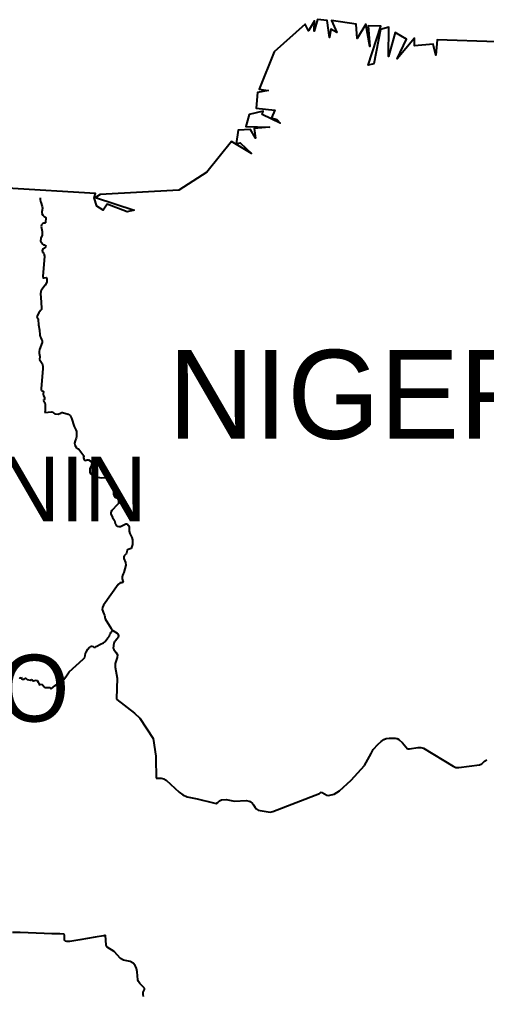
# Model space of a CAD drawing. Header units: metres. Extents: x 0 to 1325, y -1 to 773.
# Drawn here: x 671.54 to 692.54, y 326.76 to 370.66 of the extents above; entities that cross this region are included whole.
import ezdxf
from ezdxf.enums import TextEntityAlignment as Align

# ---------------------------------------------------------------- set-up
doc = ezdxf.new("R2010")
doc.units = ezdxf.units.M

msp = doc.modelspace()

# ---------------------------------------------------------------- linework, layer by layer
at = {"layer": 'CUT'}
msp.add_lwpolyline([(693.01, 369.658), (690.32, 369.748), (690.27, 369.058), (690.15, 369.548), (689.3, 369.468), (689.3, 369.818), (688.53, 368.888), (688.94, 369.768), (688.43, 370.078), (688.13, 368.988), (688.15, 370.308), (687.78, 370.208), (687.47, 368.668), (687.22, 368.608), (687.79, 370.358), (687.22, 370.378), (687.29, 369.438), (687.11, 370.448), (686.72, 369.808), (686.68, 370.448), (685.58, 370.608), (685.81, 370.078), (685.55, 370.228), (685.48, 369.848), (685.38, 370.608), (684.94, 370.658), (684.79, 370.138), (684.81, 370.598), (684.54, 370.148), (684.39, 370.448), (682.99, 369.198), (682.32, 367.528), (682.73, 367.468), (682.24, 367.368), (682.18, 366.678), (683.03, 366.588), (682.87, 366.238), (683.12, 366.158), (683.26, 365.998), (682.46, 366.388), (682.5, 366.538), (681.87, 366.388), (681.72, 365.848), (682.78, 365.818), (682.1, 365.758), (682.15, 365.318), (681.93, 365.718), (681.38, 365.678), (681.28, 365.068), (681.47, 365.118), (681.97, 364.638), (681.07, 365.168), (679.97, 363.788), (678.71, 362.978), (675.17, 362.788), (674.96, 362.658), (676.7, 362.078), (676.39, 362.008), (675.49, 362.358), (675.31, 362.078), (675.02, 362.268), (674.9, 362.638), (674.96, 362.838), (670.99, 363.078)], dxfattribs=at)
at = {"layer": 'SCORE'}
for points in [[(672.47, 362.638), (672.48, 362.558)], [(672.48, 362.558), (672.49, 362.478)], [(672.49, 362.478), (672.51, 362.438)], [(672.51, 362.438), (672.57, 362.248)], [(672.57, 362.248), (672.58, 362.168)], [(672.58, 362.168), (672.55, 362.008)], [(672.55, 362.008), (672.55, 361.938)], [(672.55, 361.938), (672.59, 361.858)], [(672.59, 361.858), (672.66, 361.798)], [(672.66, 361.798), (672.71, 361.768)], [(672.71, 361.768), (672.73, 361.718)], [(672.54, 361.418), (672.52, 361.348)], [(672.52, 361.348), (672.53, 361.268)], [(672.57, 361.458), (672.54, 361.418)], [(672.6, 361.478), (672.57, 361.458)], [(672.64, 361.498), (672.6, 361.478)], [(672.69, 361.498), (672.64, 361.498)], [(672.71, 361.518), (672.69, 361.498)], [(672.73, 361.718), (672.71, 361.548)], [(672.71, 361.548), (672.71, 361.518)], [(672.56, 360.958), (672.51, 360.818)], [(672.53, 361.268), (672.57, 361.118)], [(672.57, 361.118), (672.56, 360.958)], [(672.51, 360.818), (672.49, 360.688)], [(672.49, 360.688), (672.59, 360.548)], [(672.59, 360.548), (672.63, 360.528)], [(672.63, 360.528), (672.68, 360.518)], [(672.68, 360.518), (672.72, 360.498)], [(672.73, 360.458), (672.71, 360.418)], [(672.72, 360.498), (672.73, 360.458)], [(672.58, 360.298), (672.57, 360.258)], [(672.57, 360.258), (672.57, 360.228)], [(672.57, 360.228), (672.59, 360.208)], [(672.61, 360.338), (672.58, 360.298)], [(672.59, 360.208), (672.62, 360.138)], [(672.67, 360.008), (672.59, 359.098)], [(672.71, 360.418), (672.61, 360.338)], [(672.62, 360.138), (672.65, 360.098)], [(672.65, 360.098), (672.66, 360.058)], [(672.66, 360.058), (672.67, 360.008)], [(672.59, 359.098), (672.6, 359.058)], [(672.7, 358.708), (672.59, 358.578)], [(672.6, 359.058), (672.63, 359.038)], [(672.63, 359.038), (672.66, 359.038)], [(672.66, 359.038), (672.74, 359.058)], [(672.78, 358.838), (672.7, 358.708)], [(672.74, 359.058), (672.76, 359.048)], [(672.76, 359.048), (672.76, 359.028)], [(672.76, 359.028), (672.77, 358.998)], [(672.77, 358.998), (672.78, 358.838)], [(672.51, 358.438), (672.49, 358.298)], [(672.49, 358.298), (672.5, 358.168)], [(672.59, 358.578), (672.51, 358.438)], [(672.5, 358.168), (672.54, 357.678)], [(672.36, 357.358), (672.34, 357.318)], [(672.41, 357.468), (672.36, 357.358)], [(672.49, 357.568), (672.41, 357.468)], [(672.53, 357.618), (672.49, 357.568)], [(672.54, 357.678), (672.53, 357.618)], [(672.34, 357.318), (672.33, 357.298)], [(672.33, 357.298), (672.33, 357.288)], [(672.33, 357.288), (672.34, 357.258)], [(672.34, 357.258), (672.38, 357.188)], [(672.38, 357.188), (672.39, 357.158)], [(672.39, 357.158), (672.4, 356.918)], [(672.4, 356.918), (672.45, 356.688)], [(672.45, 356.688), (672.46, 356.468)], [(672.46, 356.468), (672.47, 356.398)], [(672.47, 356.398), (672.5, 356.338)], [(672.54, 356.048), (672.47, 355.888)], [(672.5, 356.338), (672.54, 356.268)], [(672.54, 356.268), (672.56, 356.208)], [(672.57, 356.128), (672.54, 356.048)], [(672.56, 356.208), (672.57, 356.128)], [(672.44, 355.808), (672.43, 355.718)], [(672.43, 355.718), (672.43, 355.648)], [(672.43, 355.648), (672.46, 355.498)], [(672.47, 355.888), (672.44, 355.808)], [(672.46, 355.458), (672.45, 355.388)], [(672.45, 355.388), (672.45, 355.358)], [(672.45, 355.358), (672.47, 355.318)], [(672.46, 355.498), (672.46, 355.458)], [(672.47, 355.318), (672.54, 355.228)], [(672.54, 355.228), (672.57, 355.188)], [(672.57, 355.188), (672.6, 355.058)], [(672.59, 354.958), (672.52, 354.048)], [(672.6, 355.058), (672.59, 354.958)], [(672.52, 354.048), (672.52, 354.008)], [(672.52, 354.008), (672.54, 353.978)], [(672.54, 353.978), (672.61, 353.948)], [(672.61, 353.948), (672.63, 353.928)], [(672.63, 353.898), (672.61, 353.838)], [(672.61, 353.838), (672.61, 353.808)], [(672.63, 353.928), (672.63, 353.898)], [(672.61, 353.808), (672.62, 353.748)], [(672.62, 353.548), (672.61, 353.518)], [(672.61, 353.518), (672.62, 353.508)], [(672.62, 353.748), (672.67, 353.648)], [(672.64, 353.558), (672.62, 353.548)], [(672.62, 353.508), (672.66, 353.448)], [(672.65, 353.558), (672.64, 353.558)], [(672.67, 353.588), (672.65, 353.558)], [(672.66, 353.448), (672.68, 353.428)], [(672.67, 353.648), (672.67, 353.588)], [(672.68, 353.428), (672.7, 353.328)], [(672.7, 353.088), (672.69, 352.988)], [(672.69, 352.988), (672.98, 353.018)], [(672.7, 353.328), (672.7, 353.088)], [(672.98, 353.018), (673.03, 353.008)], [(673.03, 353.008), (673.06, 352.978)], [(673.06, 352.978), (673.09, 352.948)], [(673.36, 352.938), (673.4, 352.958)], [(673.4, 352.958), (673.44, 352.978)], [(673.44, 352.978), (673.48, 352.978)], [(673.48, 352.978), (673.73, 352.908)], [(673.09, 352.948), (673.13, 352.918)], [(673.13, 352.918), (673.17, 352.918)], [(673.17, 352.918), (673.28, 352.908)], [(673.28, 352.908), (673.32, 352.918)], [(673.32, 352.918), (673.36, 352.938)], [(673.73, 352.908), (673.82, 352.848)], [(673.82, 352.848), (673.88, 352.728)], [(673.88, 352.728), (674, 352.348)], [(674, 352.348), (674.08, 352.208)], [(674.08, 352.208), (674.1, 352.128)], [(674.1, 352.128), (674.1, 351.888)], [(674.04, 351.708), (674.02, 351.608)], [(674.09, 351.828), (674.04, 351.708)], [(674.1, 351.888), (674.09, 351.828)], [(674.02, 351.608), (674.03, 351.508)], [(674.03, 351.508), (674.1, 351.388)], [(674.1, 351.388), (674.13, 351.368)], [(674.13, 351.368), (674.19, 351.348)], [(674.19, 351.348), (674.21, 351.328)], [(674.21, 351.328), (674.44, 351.028)], [(674.44, 351.018), (674.42, 350.968)], [(674.42, 350.968), (674.42, 350.938)], [(674.42, 350.938), (674.45, 350.848)], [(674.44, 351.028), (674.44, 351.018)], [(674.45, 350.848), (674.51, 350.828)], [(674.51, 350.828), (674.58, 350.848)], [(674.58, 350.848), (674.64, 350.848)], [(674.64, 350.848), (674.76, 350.778)], [(674.76, 350.778), (674.79, 350.688)], [(674.71, 350.458), (674.7, 350.388)], [(674.7, 350.388), (674.71, 350.298)], [(674.76, 350.568), (674.71, 350.458)], [(674.79, 350.688), (674.76, 350.568)], [(674.71, 350.298), (674.74, 350.228)], [(674.74, 350.228), (674.8, 350.178)], [(674.8, 350.178), (675.07, 350.068)], [(675.07, 350.068), (675.21, 350.038)], [(675.21, 350.038), (675.43, 350.058)], [(675.43, 350.058), (675.5, 349.998)], [(675.5, 349.998), (675.59, 349.818)], [(675.59, 349.818), (675.71, 349.678)], [(675.71, 349.678), (675.75, 349.608)], [(675.75, 349.608), (675.77, 349.288)], [(675.77, 349.288), (675.8, 349.228)], [(675.8, 349.228), (675.85, 349.168)], [(675.85, 349.168), (675.91, 349.148)], [(675.91, 349.148), (675.95, 349.108)], [(675.95, 349.108), (675.99, 349.028)], [(675.99, 349.028), (675.99, 349.008)], [(675.99, 349.008), (676, 348.948)], [(675.7, 348.578), (675.65, 348.498)], [(675.95, 348.838), (675.7, 348.578)], [(675.99, 348.888), (675.95, 348.838)], [(676, 348.948), (675.99, 348.888)], [(675.65, 348.498), (675.65, 348.428)], [(675.65, 348.428), (675.72, 348.258)], [(675.72, 348.258), (675.82, 348.118)], [(675.82, 348.118), (675.83, 348.068)], [(675.83, 348.068), (675.84, 347.998)], [(675.84, 347.998), (675.85, 347.978)], [(675.85, 347.978), (675.87, 347.938)], [(675.87, 347.938), (675.94, 347.868)], [(675.94, 347.868), (676.01, 347.848)], [(676.01, 347.848), (676.09, 347.858)], [(676.09, 347.858), (676.33, 347.978)], [(676.33, 347.978), (676.38, 347.968)], [(676.38, 347.968), (676.44, 347.898)], [(676.44, 347.898), (676.47, 347.838)], [(676.47, 347.838), (676.47, 347.638)], [(676.47, 347.638), (676.5, 347.538)], [(676.5, 347.538), (676.6, 347.358)], [(676.6, 347.358), (676.62, 347.258)], [(676.62, 347.258), (676.62, 347.138)], [(676.42, 346.818), (676.39, 346.778)], [(676.47, 346.838), (676.42, 346.818)], [(676.52, 346.848), (676.47, 346.838)], [(676.57, 346.868), (676.52, 346.848)], [(676.6, 346.948), (676.57, 346.868)], [(676.62, 347.048), (676.6, 346.948)], [(676.62, 347.138), (676.62, 347.048)], [(676.25, 346.528), (676.23, 346.488)], [(676.23, 346.488), (676.23, 346.418)], [(676.23, 346.418), (676.31, 346.228)], [(676.28, 346.558), (676.25, 346.528)], [(676.31, 346.588), (676.28, 346.558)], [(676.34, 346.618), (676.31, 346.588)], [(676.36, 346.658), (676.34, 346.618)], [(676.39, 346.778), (676.36, 346.658)], [(676.32, 346.118), (676.24, 345.778)], [(676.31, 346.228), (676.32, 346.118)], [(676.18, 345.648), (676.16, 345.578)], [(676.16, 345.578), (676.16, 345.498)], [(676.16, 345.498), (676.2, 345.348)], [(676.2, 345.718), (676.18, 345.648)], [(676.24, 345.778), (676.2, 345.718)], [(675.98, 345.238), (675.32, 344.308)], [(676.07, 345.318), (675.98, 345.238)], [(676.1, 345.328), (676.07, 345.318)], [(676.13, 345.318), (676.1, 345.328)], [(676.14, 345.318), (676.13, 345.318)], [(676.17, 345.318), (676.14, 345.318)], [(676.2, 345.348), (676.17, 345.318)], [(675.27, 344.208), (675.26, 344.118)], [(675.32, 344.308), (675.27, 344.208)], [(675.26, 344.118), (675.33, 343.918)], [(675.33, 343.918), (675.36, 343.858)], [(675.36, 343.858), (675.4, 343.698)], [(675.4, 343.698), (675.66, 343.258)], [(675.52, 342.848), (675.54, 342.868)], [(675.54, 342.868), (675.56, 342.888)], [(675.56, 342.888), (675.58, 342.898)], [(675.58, 342.898), (675.59, 342.928)], [(675.59, 342.928), (675.61, 342.988)], [(675.61, 342.988), (675.63, 343.018)], [(675.63, 343.048), (675.65, 343.078)], [(675.63, 343.018), (675.63, 343.048)], [(675.65, 343.078), (675.68, 343.098)], [(675.66, 343.258), (675.74, 343.178)], [(675.68, 343.098), (675.71, 343.158)], [(675.71, 343.158), (675.74, 343.178)], [(675.74, 343.178), (675.93, 343.058)], [(675.93, 343.058), (675.97, 343.018)], [(675.97, 343.018), (676, 342.938)], [(676, 342.938), (675.98, 342.858)], [(674.67, 342.408), (674.7, 342.428)], [(674.7, 342.428), (674.75, 342.468)], [(674.75, 342.468), (674.8, 342.478)], [(674.8, 342.478), (674.85, 342.458)], [(674.85, 342.458), (674.9, 342.418)], [(674.9, 342.418), (674.94, 342.428)], [(674.94, 342.428), (674.98, 342.458)], [(674.98, 342.458), (675.02, 342.468)], [(675.02, 342.468), (675.19, 342.568)], [(675.19, 342.568), (675.32, 342.618)], [(675.32, 342.618), (675.37, 342.648)], [(675.37, 342.648), (675.39, 342.678)], [(675.39, 342.678), (675.52, 342.848)], [(675.79, 342.608), (675.76, 342.388)], [(675.8, 342.638), (675.79, 342.608)], [(675.82, 342.678), (675.8, 342.638)], [(675.83, 342.688), (675.82, 342.678)], [(675.85, 342.698), (675.83, 342.688)], [(675.93, 342.798), (675.85, 342.698)], [(675.98, 342.858), (675.93, 342.798)], [(674.48, 341.968), (674.49, 342.048)], [(674.49, 342.048), (674.51, 342.138)], [(674.51, 342.138), (674.54, 342.198)], [(674.54, 342.198), (674.62, 342.338)], [(674.62, 342.338), (674.67, 342.408)], [(675.76, 342.388), (675.78, 342.328)], [(675.78, 342.328), (675.82, 342.278)], [(675.82, 342.278), (675.88, 342.208)], [(675.88, 342.208), (675.95, 342.088)], [(675.95, 342.088), (675.93, 341.958)], [(673.78, 341.318), (674.41, 341.888)], [(674.41, 341.888), (674.42, 341.908)], [(674.42, 341.908), (674.47, 341.948)], [(674.47, 341.948), (674.48, 341.968)], [(675.93, 341.958), (675.84, 341.688)], [(675.84, 341.688), (675.84, 341.528)], [(673.63, 341.098), (673.78, 341.318)], [(675.84, 341.528), (675.94, 341.038)], [(671.53, 341.058), (671.55, 341.048)], [(671.55, 341.048), (671.58, 341.048)], [(671.58, 341.048), (671.6, 341.068)], [(671.6, 341.068), (671.62, 341.078)], [(671.62, 341.078), (671.64, 341.038)], [(671.64, 341.038), (671.66, 340.988)], [(671.66, 340.988), (671.68, 340.978)], [(671.68, 340.978), (671.72, 340.988)], [(671.72, 340.988), (671.76, 340.988)], [(671.76, 340.988), (671.77, 340.998)], [(671.77, 340.998), (671.78, 341.018)], [(671.78, 341.018), (671.79, 341.038)], [(671.79, 341.038), (671.82, 341.028)], [(671.82, 341.028), (671.84, 341.018)], [(671.84, 341.018), (671.87, 340.988)], [(671.87, 340.988), (671.89, 340.978)], [(671.89, 340.978), (672.02, 340.938)], [(672.02, 340.938), (672.03, 340.948)], [(672.03, 340.948), (672.06, 340.958)], [(672.06, 340.958), (672.08, 340.968)], [(672.08, 340.968), (672.11, 340.958)], [(672.11, 340.958), (672.15, 340.918)], [(672.15, 340.918), (672.17, 340.918)], [(672.17, 340.918), (672.3, 340.948)], [(672.3, 340.948), (672.34, 340.928)], [(672.34, 340.928), (672.39, 340.848)], [(672.39, 340.848), (672.4, 340.818)], [(672.4, 340.818), (672.41, 340.788)], [(672.41, 340.788), (672.42, 340.768)], [(672.42, 340.768), (672.44, 340.748)], [(672.44, 340.748), (672.48, 340.728)], [(672.48, 340.728), (672.52, 340.758)], [(672.52, 340.758), (672.56, 340.748)], [(672.56, 340.748), (672.59, 340.718)], [(672.59, 340.718), (672.65, 340.648)], [(672.97, 340.548), (673.15, 340.708)], [(673.15, 340.708), (673.22, 340.748)], [(673.22, 340.748), (673.26, 340.788)], [(673.26, 340.788), (673.29, 340.828)], [(673.29, 340.828), (673.31, 340.918)], [(673.31, 340.918), (673.34, 340.948)], [(673.34, 340.948), (673.38, 340.968)], [(673.38, 340.968), (673.42, 340.988)], [(673.42, 340.988), (673.55, 340.998)], [(673.55, 340.998), (673.58, 341.008)], [(673.58, 341.008), (673.59, 341.028)], [(673.59, 341.028), (673.63, 341.098)], [(675.94, 341.038), (675.9, 340.108)], [(672.65, 340.648), (672.69, 340.618)], [(672.69, 340.618), (672.73, 340.608)], [(672.73, 340.608), (672.8, 340.618)], [(672.8, 340.618), (672.84, 340.608)], [(672.84, 340.608), (672.92, 340.608)], [(672.92, 340.608), (672.97, 340.548)], [(675.9, 340.108), (675.92, 340.068)], [(675.92, 340.068), (676.72, 339.458)], [(676.72, 339.458), (676.96, 339.238)], [(676.96, 339.238), (677.55, 338.318)], [(677.55, 338.318), (677.67, 337.518)], [(687.45, 337.818), (687.67, 338.068)], [(687.67, 338.068), (687.8, 338.188)], [(687.8, 338.188), (687.92, 338.278)], [(687.92, 338.278), (688.03, 338.318)], [(688.03, 338.318), (688.16, 338.328)], [(688.16, 338.328), (688.43, 338.328)], [(688.43, 338.328), (688.5, 338.318)], [(688.5, 338.318), (688.52, 338.318)], [(688.52, 338.318), (688.6, 338.278)], [(688.6, 338.278), (688.77, 338.128)], [(688.77, 338.128), (688.99, 337.858)], [(687.06, 337.098), (687.36, 337.648)], [(687.36, 337.648), (687.45, 337.818)], [(688.99, 337.858), (689.08, 337.848)], [(689.08, 337.848), (689.46, 337.918)], [(689.46, 337.918), (689.59, 337.918)], [(689.59, 337.918), (689.71, 337.878)], [(689.71, 337.878), (691.04, 337.078)], [(677.67, 337.518), (677.68, 337.428)], [(677.68, 337.428), (677.69, 336.528)], [(692.23, 337.138), (692.33, 337.178)], [(692.33, 337.178), (692.37, 337.208)], [(692.37, 337.208), (692.46, 337.298)], [(692.46, 337.298), (692.56, 337.358)], [(686.46, 336.448), (687.06, 337.098)], [(691.04, 337.078), (691.17, 337.018)], [(691.17, 337.018), (691.3, 337.008)], [(691.3, 337.008), (692.23, 337.138)], [(677.69, 336.528), (677.92, 336.528)], [(677.92, 336.528), (678.03, 336.498)], [(678.03, 336.498), (678.14, 336.448)], [(678.14, 336.448), (678.72, 335.898)], [(685.94, 335.958), (686.46, 336.448)], [(678.72, 335.898), (678.89, 335.778)], [(683.98, 335.438), (685.03, 335.848)], [(685.03, 335.848), (685.06, 335.868)], [(685.06, 335.868), (685.08, 335.888)], [(685.08, 335.888), (685.11, 335.898)], [(685.11, 335.898), (685.15, 335.888)], [(685.15, 335.888), (685.36, 335.768)], [(685.7, 335.818), (685.94, 335.958)], [(678.89, 335.778), (679.09, 335.698)], [(679.09, 335.698), (679.53, 335.598)], [(679.53, 335.598), (680.26, 335.418)], [(680.26, 335.418), (680.38, 335.398)], [(680.38, 335.398), (680.46, 335.438)], [(680.46, 335.438), (680.54, 335.518)], [(680.54, 335.518), (680.63, 335.558)], [(680.63, 335.558), (680.84, 335.568)], [(680.84, 335.568), (681.21, 335.498)], [(681.21, 335.498), (681.74, 335.528)], [(681.74, 335.528), (681.87, 335.498)], [(681.87, 335.498), (681.91, 335.488)], [(681.91, 335.488), (682.02, 335.398)], [(682.02, 335.398), (682.07, 335.338)], [(682.94, 335.028), (683.98, 335.438)], [(685.36, 335.768), (685.43, 335.758)], [(685.43, 335.758), (685.63, 335.798)], [(685.63, 335.798), (685.7, 335.818)], [(682.07, 335.338), (682.14, 335.208)], [(682.14, 335.208), (682.18, 335.148)], [(682.18, 335.148), (682.28, 335.098)], [(682.28, 335.098), (682.82, 335.008)], [(682.82, 335.008), (682.94, 335.028)], [(671.58, 329.588), (671.23, 329.598)], [(671.94, 329.578), (671.58, 329.588)], [(672.29, 329.568), (671.94, 329.578)], [(672.65, 329.548), (672.29, 329.568)], [(673, 329.538), (672.65, 329.548)], [(673.36, 329.528), (673, 329.538)], [(673.54, 329.518), (673.36, 329.528)], [(673.56, 329.468), (673.54, 329.518)], [(673.56, 329.328), (673.56, 329.468)], [(673.57, 329.258), (673.56, 329.328)], [(673.58, 329.228), (673.57, 329.258)], [(674.25, 329.268), (673.81, 329.188)], [(674.94, 329.378), (674.25, 329.268)], [(675.32, 329.448), (674.94, 329.378)], [(675.34, 329.448), (675.32, 329.448)], [(675.41, 329.468), (675.34, 329.448)], [(675.44, 329.028), (675.41, 329.468)], [(673.61, 329.208), (673.58, 329.228)], [(673.67, 329.188), (673.61, 329.208)], [(673.81, 329.188), (673.67, 329.188)], [(675.48, 328.928), (675.44, 329.028)], [(675.8, 328.738), (675.48, 328.928)], [(676.09, 328.418), (675.8, 328.738)], [(676.22, 328.348), (676.09, 328.418)], [(676.52, 328.288), (676.22, 328.348)], [(676.66, 328.218), (676.52, 328.288)], [(676.75, 328.108), (676.66, 328.218)], [(676.76, 328.078), (676.75, 328.108)], [(676.8, 327.968), (676.76, 328.078)], [(676.83, 327.828), (676.8, 327.968)], [(676.87, 327.458), (676.83, 327.828)], [(676.89, 327.388), (676.87, 327.458)], [(676.95, 327.298), (676.89, 327.388)], [(677.16, 327.088), (676.95, 327.298)], [(677.16, 327.078), (677.16, 327.088)], [(677.17, 327.068), (677.16, 327.078)], [(677.17, 327.048), (677.17, 327.068)], [(677.1, 326.808), (677.11, 326.908)], [(677.12, 326.708), (677.1, 326.808)], [(677.11, 326.908), (677.16, 327.028)], [(677.16, 327.028), (677.17, 327.038)], [(677.17, 327.038), (677.17, 327.048)]]:
    msp.add_lwpolyline(points, dxfattribs=at)

# ---------------------------------------------------------------- texts
at = {"layer": 'ENGRAVE'}
for s, height, p in [('NIGERIA', 4, (689.235, 351.798)), ('BENIN', 2.909, (671.319, 348.085)), ('BURKINA FASO', 3.012, (658.783, 339.075))]:
    msp.add_text(s, height=height, dxfattribs=at).set_placement(p, align=Align.CENTER)

doc.saveas('drawing.dxf')
